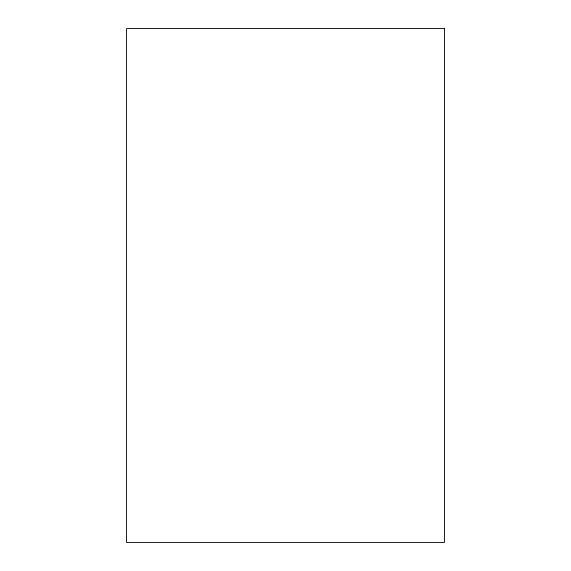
<?xml version="1.0" encoding="UTF-8"?>
<svg xmlns="http://www.w3.org/2000/svg" width="571" height="571" viewBox="0 0 571 571"><rect width="100%" height="100%" fill="white"/><g stroke="black" fill="none" stroke-linecap="round" stroke-linejoin="round"><path stroke-width="0.86" d="M444.438 28.55L126.562 28.55L126.562 542.45L444.438 542.45L444.438 28.55"/></g></svg>
